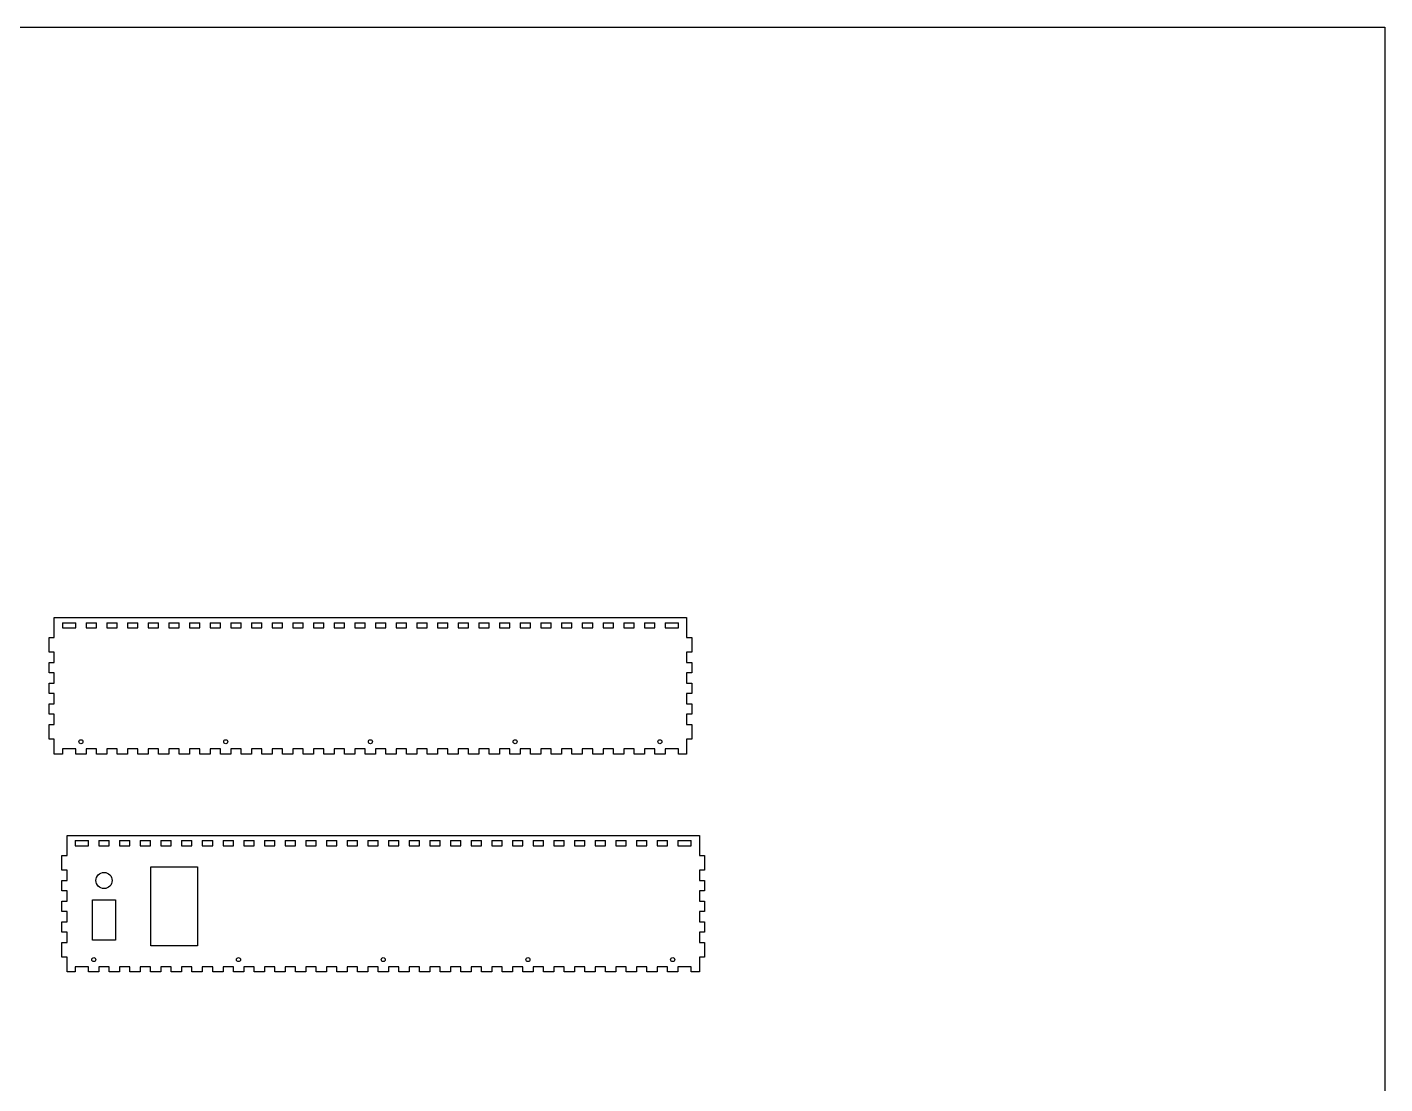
# Model space of a CAD drawing. Extents: x -1244 to 2756, y -1638 to 1362.
# Drawn here: x 1180 to 2756, y 135 to 1362 of the extents above; entities that cross this region are included whole.
import ezdxf

# ---------------------------------------------------------------- set-up
doc = ezdxf.new("R2010")
doc.units = 0
doc.layers.add('Layer_1', color=7, linetype='CONTINUOUS')

msp = doc.modelspace()

# ---------------------------------------------------------------- linework, layer by layer
at = {"layer": 'Layer_1', "color": 7}
for points in [[(-1243.962375, 1361.514875), (2755.780253, 1361.514875), (2755.780253, -1638.227609), (-1243.962375, -1638.227609), (-1243.962375, 1361.514875)], [(1244.50729, 532.241671), (1244.50729, 532.241671)], [(1412.507377, 532.241671), (1412.507377, 532.241671)], [(1580.507578, 532.241671), (1580.507578, 532.241671)], [(1748.507665, 532.241671), (1748.507665, 532.241671)], [(1916.507752, 532.241671), (1916.507752, 532.241671)], [(1323.339577, 386.893527), (1377.339582, 386.893527), (1377.339582, 295.393532), (1323.339577, 295.393532), (1323.339577, 386.893527)], [(1278.331962, 371.134639), (1278.331962, 371.134639)], [(1255.598962, 348.506749), (1282.307598, 348.506749), (1282.307598, 301.798092), (1255.598962, 301.798092), (1255.598962, 348.506749)], [(1259.38376, 279.340876), (1259.38376, 279.340876)], [(1427.383847, 279.340876), (1427.383847, 279.340876)], [(1595.384047, 279.340876), (1595.384047, 279.340876)], [(1763.384134, 279.340876), (1763.384134, 279.340876)], [(1931.384363, 279.340876), (1931.384363, 279.340876)]]:
    msp.add_lwpolyline(points, close=True, dxfattribs=at)
for points in [[(1945.204418, 670.307892), (1945.204418, 653.207878), (1951.204434, 653.207878), (1951.204434, 636.107865), (1945.204418, 636.107865), (1945.204418, 624.10786), (1951.204434, 624.10786), (1951.204434, 612.107856), (1945.204418, 612.107856), (1945.204418, 600.107824), (1951.204434, 600.107824), (1951.204434, 588.10782), (1945.204418, 588.10782), (1945.204418, 576.10781), (1951.204434, 576.10781), (1951.204434, 564.107805), (1945.204418, 564.107805), (1945.204418, 552.107801), (1951.204434, 552.107801), (1951.204434, 535.007787), (1945.204418, 535.007787), (1945.204418, 517.907774), (1935.689409, 517.907774), (1935.689409, 523.907762), (1920.174383, 523.907762), (1920.174383, 517.907774), (1908.174379, 517.907774), (1908.174379, 523.907762), (1896.174375, 523.907762), (1896.174375, 517.907774), (1884.174371, 517.907774), (1884.174371, 523.907762), (1872.174366, 523.907762), (1872.174366, 517.907774), (1860.174334, 517.907774), (1860.174334, 523.907762), (1848.17433, 523.907762), (1848.17433, 517.907774), (1836.174326, 517.907774), (1836.174326, 523.907762), (1824.174321, 523.907762), (1824.174321, 517.907774), (1812.174317, 517.907774), (1812.174317, 523.907762), (1800.174285, 523.907762), (1800.174285, 517.907774), (1788.17428, 517.907774), (1788.17428, 523.907762), (1776.174276, 523.907762), (1776.174276, 517.907774), (1764.174272, 517.907774), (1764.174272, 523.907762), (1752.174268, 523.907762), (1752.174268, 517.907774), (1740.174235, 517.907774), (1740.174235, 523.907762), (1728.174231, 523.907762), (1728.174231, 517.907774), (1716.174227, 517.907774), (1716.174227, 523.907762), (1704.174223, 523.907762), (1704.174223, 517.907774), (1692.174218, 517.907774), (1692.174218, 523.907762), (1680.174186, 523.907762), (1680.174186, 517.907774), (1668.174182, 517.907774), (1668.174182, 523.907762), (1656.174178, 523.907762), (1656.174178, 517.907774), (1644.174173, 517.907774), (1644.174173, 523.907762), (1632.174169, 523.907762), (1632.174169, 517.907774), (1620.174137, 517.907774), (1620.174137, 523.907762), (1608.174132, 523.907762), (1608.174132, 517.907774), (1596.174128, 517.907774), (1596.174128, 523.907762), (1584.174124, 523.907762), (1584.174124, 517.907774), (1572.17412, 517.907774), (1572.17412, 523.907762), (1560.174087, 523.907762), (1560.174087, 517.907774), (1548.174083, 517.907774), (1548.174083, 523.907762), (1536.174079, 523.907762), (1536.174079, 517.907774), (1524.174075, 517.907774), (1524.174075, 523.907762), (1512.17407, 523.907762), (1512.17407, 517.907774), (1500.174038, 517.907774), (1500.174038, 523.907762), (1488.174034, 523.907762), (1488.174034, 517.907774), (1476.17403, 517.907774), (1476.17403, 523.907762), (1464.174025, 523.907762), (1464.174025, 517.907774), (1452.174021, 517.907774), (1452.174021, 523.907762), (1440.173989, 523.907762), (1440.173989, 517.907774), (1428.173984, 517.907774), (1428.173984, 523.907762), (1416.17398, 523.907762), (1416.17398, 517.907774), (1404.173976, 517.907774), (1404.173976, 523.907762), (1392.173972, 523.907762), (1392.173972, 517.907774), (1380.173939, 517.907774), (1380.173939, 523.907762), (1368.173935, 523.907762), (1368.173935, 517.907774), (1356.173931, 517.907774), (1356.173931, 523.907762), (1344.173927, 523.907762), (1344.173927, 517.907774), (1332.173922, 517.907774), (1332.173922, 523.907762), (1320.17389, 523.907762), (1320.17389, 517.907774), (1308.173886, 517.907774), (1308.173886, 523.907762), (1296.173882, 523.907762), (1296.173882, 517.907774), (1284.173877, 517.907774), (1284.173877, 523.907762), (1272.173873, 523.907762), (1272.173873, 517.907774), (1260.173841, 517.907774), (1260.173841, 523.907762), (1248.173836, 523.907762), (1248.173836, 517.907774), (1236.173832, 517.907774), (1236.173832, 523.907762), (1220.658807, 523.907762), (1220.658807, 517.907774), (1211.143797, 517.907774), (1211.143797, 535.007787), (1205.143809, 535.007787), (1205.143809, 552.107801), (1211.143797, 552.107801), (1211.143797, 564.107805), (1205.143809, 564.107805), (1205.143809, 576.10781), (1211.143797, 576.10781), (1211.143797, 588.10782), (1205.143809, 588.10782), (1205.143809, 600.107824), (1211.143797, 600.107824), (1211.143797, 612.107856), (1205.143809, 612.107856), (1205.143809, 624.10786), (1211.143797, 624.10786), (1211.143797, 636.107865), (1205.143809, 636.107865), (1205.143809, 653.207878), (1211.143797, 653.207878), (1211.143797, 670.307892)], [(1211.144051, 670.307892), (1211.144051, 676.307852), (1945.20439, 676.307852), (1945.20439, 670.307864)], [(1220.658807, 670.307892), (1220.658807, 664.307876), (1236.173832, 664.307876), (1236.173832, 670.307892)], [(1220.658807, 670.307892), (1236.173832, 670.307892)], [(1248.173836, 670.307892), (1248.173836, 664.307876), (1260.173841, 664.307876), (1260.173841, 670.307892)], [(1248.173836, 670.307892), (1260.173841, 670.307892)], [(1272.173873, 670.307892), (1272.173873, 664.307876), (1284.173877, 664.307876), (1284.173877, 670.307892)], [(1272.173873, 670.307892), (1284.173877, 670.307892)], [(1296.173882, 670.307892), (1296.173882, 664.307876), (1308.173886, 664.307876), (1308.173886, 670.307892)], [(1296.173882, 670.307892), (1308.173886, 670.307892)], [(1320.17389, 670.307892), (1320.17389, 664.307876), (1332.173922, 664.307876), (1332.173922, 670.307892)], [(1320.17389, 670.307892), (1332.173922, 670.307892)], [(1344.173927, 670.307892), (1344.173927, 664.307876), (1356.173931, 664.307876), (1356.173931, 670.307892)], [(1344.173927, 670.307892), (1356.173931, 670.307892)], [(1368.173935, 670.307892), (1368.173935, 664.307876), (1380.173939, 664.307876), (1380.173939, 670.307892)], [(1368.173935, 670.307892), (1380.173939, 670.307892)], [(1392.173972, 670.307892), (1392.173972, 664.307876), (1404.173976, 664.307876), (1404.173976, 670.307892)], [(1392.173972, 670.307892), (1404.173976, 670.307892)], [(1416.17398, 670.307892), (1416.17398, 664.307876), (1428.173984, 664.307876), (1428.173984, 670.307892)], [(1416.17398, 670.307892), (1428.173984, 670.307892)], [(1440.173989, 670.307892), (1440.173989, 664.307876), (1452.174021, 664.307876), (1452.174021, 670.307892)], [(1440.173989, 670.307892), (1452.174021, 670.307892)], [(1464.174025, 670.307892), (1464.174025, 664.307876), (1476.17403, 664.307876), (1476.17403, 670.307892)], [(1464.174025, 670.307892), (1476.17403, 670.307892)], [(1488.174034, 670.307892), (1488.174034, 664.307876), (1500.174038, 664.307876), (1500.174038, 670.307892)], [(1488.174034, 670.307892), (1500.174038, 670.307892)], [(1512.17407, 670.307892), (1512.17407, 664.307876), (1524.174075, 664.307876), (1524.174075, 670.307892)], [(1512.17407, 670.307892), (1524.174075, 670.307892)], [(1536.174079, 670.307892), (1536.174079, 664.307876), (1548.174083, 664.307876), (1548.174083, 670.307892)], [(1536.174079, 670.307892), (1548.174083, 670.307892)], [(1560.174087, 670.307892), (1560.174087, 664.307876), (1572.17412, 664.307876), (1572.17412, 670.307892)], [(1560.174087, 670.307892), (1572.17412, 670.307892)], [(1584.174124, 670.307892), (1584.174124, 664.307876), (1596.174128, 664.307876), (1596.174128, 670.307892)], [(1584.174124, 670.307892), (1596.174128, 670.307892)], [(1608.174132, 670.307892), (1608.174132, 664.307876), (1620.174137, 664.307876), (1620.174137, 670.307892)], [(1608.174132, 670.307892), (1620.174137, 670.307892)], [(1632.174169, 670.307892), (1632.174169, 664.307876), (1644.174173, 664.307876), (1644.174173, 670.307892)], [(1632.174169, 670.307892), (1644.174173, 670.307892)], [(1656.174178, 670.307892), (1656.174178, 664.307876), (1668.174182, 664.307876), (1668.174182, 670.307892)], [(1656.174178, 670.307892), (1668.174182, 670.307892)], [(1680.174186, 670.307892), (1680.174186, 664.307876), (1692.174218, 664.307876), (1692.174218, 670.307892)], [(1680.174186, 670.307892), (1692.174218, 670.307892)], [(1704.174223, 670.307892), (1704.174223, 664.307876), (1716.174227, 664.307876), (1716.174227, 670.307892)], [(1704.174223, 670.307892), (1716.174227, 670.307892)], [(1728.174231, 670.307892), (1728.174231, 664.307876), (1740.174235, 664.307876), (1740.174235, 670.307892)], [(1728.174231, 670.307892), (1740.174235, 670.307892)], [(1752.174268, 670.307892), (1752.174268, 664.307876), (1764.174272, 664.307876), (1764.174272, 670.307892)], [(1752.174268, 670.307892), (1764.174272, 670.307892)], [(1776.174276, 670.307892), (1776.174276, 664.307876), (1788.17428, 664.307876), (1788.17428, 670.307892)], [(1776.174276, 670.307892), (1788.17428, 670.307892)], [(1800.174285, 670.307892), (1800.174285, 664.307876), (1812.174317, 664.307876), (1812.174317, 670.307892)], [(1800.174285, 670.307892), (1812.174317, 670.307892)], [(1824.174321, 670.307892), (1824.174321, 664.307876), (1836.174326, 664.307876), (1836.174326, 670.307892)], [(1824.174321, 670.307892), (1836.174326, 670.307892)], [(1848.17433, 670.307892), (1848.17433, 664.307876), (1860.174334, 664.307876), (1860.174334, 670.307892)], [(1848.17433, 670.307892), (1860.174334, 670.307892)], [(1872.174366, 670.307892), (1872.174366, 664.307876), (1884.174371, 664.307876), (1884.174371, 670.307892)], [(1872.174366, 670.307892), (1884.174371, 670.307892)], [(1896.174375, 670.307892), (1896.174375, 664.307876), (1908.174379, 664.307876), (1908.174379, 670.307892)], [(1896.174375, 670.307892), (1908.174379, 670.307892)], [(1920.174383, 670.307892), (1920.174383, 664.307876), (1935.689409, 664.307876), (1935.689409, 670.307892)], [(1920.174383, 670.307892), (1935.689409, 670.307892)], [(1960.080944, 417.407086), (1960.080944, 400.307072), (1966.08096, 400.307072), (1966.08096, 383.207058), (1960.080944, 383.207058), (1960.080944, 371.207054), (1966.08096, 371.207054), (1966.08096, 359.20705), (1960.080944, 359.20705), (1960.080944, 347.207017), (1966.08096, 347.207017), (1966.08096, 335.207013), (1960.080944, 335.207013), (1960.080944, 323.207009), (1966.08096, 323.207009), (1966.08096, 311.207005), (1960.080944, 311.207005), (1960.080944, 299.207001), (1966.08096, 299.207001), (1966.08096, 282.106987), (1960.080944, 282.106987), (1960.080944, 265.006973), (1950.565935, 265.006973), (1950.565935, 271.006961), (1935.050909, 271.006961), (1935.050909, 265.006973), (1923.050905, 265.006973), (1923.050905, 271.006961), (1911.050901, 271.006961), (1911.050901, 265.006973), (1899.050897, 265.006973), (1899.050897, 271.006961), (1887.050892, 271.006961), (1887.050892, 265.006973), (1875.05086, 265.006973), (1875.05086, 271.006961), (1863.050856, 271.006961), (1863.050856, 265.006973), (1851.050852, 265.006973), (1851.050852, 271.006961), (1839.050847, 271.006961), (1839.050847, 265.006973), (1827.050843, 265.006973), (1827.050843, 271.006961), (1815.050811, 271.006961), (1815.050811, 265.006973), (1803.050806, 265.006973), (1803.050806, 271.006961), (1791.050802, 271.006961), (1791.050802, 265.006973), (1779.050798, 265.006973), (1779.050798, 271.006961), (1767.050794, 271.006961), (1767.050794, 265.006973), (1755.050761, 265.006973), (1755.050761, 271.006961), (1743.050757, 271.006961), (1743.050757, 265.006973), (1731.050753, 265.006973), (1731.050753, 271.006961), (1719.050749, 271.006961), (1719.050749, 265.006973), (1707.050744, 265.006973), (1707.050744, 271.006961), (1695.050712, 271.006961), (1695.050712, 265.006973), (1683.050708, 265.006973), (1683.050708, 271.006961), (1671.050704, 271.006961), (1671.050704, 265.006973), (1659.050699, 265.006973), (1659.050699, 271.006961), (1647.050695, 271.006961), (1647.050695, 265.006973), (1635.050663, 265.006973), (1635.050663, 271.006961), (1623.050658, 271.006961), (1623.050658, 265.006973), (1611.050654, 265.006973), (1611.050654, 271.006961), (1599.05065, 271.006961), (1599.05065, 265.006973), (1587.050646, 265.006973), (1587.050646, 271.006961), (1575.050613, 271.006961), (1575.050613, 265.006973), (1563.050609, 265.006973), (1563.050609, 271.006961), (1551.050605, 271.006961), (1551.050605, 265.006973), (1539.050601, 265.006973), (1539.050601, 271.006961), (1527.050596, 271.006961), (1527.050596, 265.006973), (1515.050564, 265.006973), (1515.050564, 271.006961), (1503.05056, 271.006961), (1503.05056, 265.006973), (1491.050556, 265.006973), (1491.050556, 271.006961), (1479.050551, 271.006961), (1479.050551, 265.006973), (1467.050547, 265.006973), (1467.050547, 271.006961), (1455.050515, 271.006961), (1455.050515, 265.006973), (1443.05051, 265.006973), (1443.05051, 271.006961), (1431.050506, 271.006961), (1431.050506, 265.006973), (1419.050502, 265.006973), (1419.050502, 271.006961), (1407.050498, 271.006961), (1407.050498, 265.006973), (1395.050465, 265.006973), (1395.050465, 271.006961), (1383.050461, 271.006961), (1383.050461, 265.006973), (1371.050457, 265.006973), (1371.050457, 271.006961), (1359.050453, 271.006961), (1359.050453, 265.006973), (1347.050448, 265.006973), (1347.050448, 271.006961), (1335.050416, 271.006961), (1335.050416, 265.006973), (1323.050412, 265.006973), (1323.050412, 271.006961), (1311.050408, 271.006961), (1311.050408, 265.006973), (1299.050403, 265.006973), (1299.050403, 271.006961), (1287.050399, 271.006961), (1287.050399, 265.006973), (1275.050367, 265.006973), (1275.050367, 271.006961), (1263.050362, 271.006961), (1263.050362, 265.006973), (1251.050358, 265.006973), (1251.050358, 271.006961), (1235.535333, 271.006961), (1235.535333, 265.006973), (1226.020323, 265.006973), (1226.020323, 282.106987), (1220.020335, 282.106987), (1220.020335, 299.207001), (1226.020323, 299.207001), (1226.020323, 311.207005), (1220.020335, 311.207005), (1220.020335, 323.207009), (1226.020323, 323.207009), (1226.020323, 335.207013), (1220.020335, 335.207013), (1220.020335, 347.207017), (1226.020323, 347.207017), (1226.020323, 359.20705), (1220.020335, 359.20705), (1220.020335, 371.207054), (1226.020323, 371.207054), (1226.020323, 383.207058), (1220.020335, 383.207058), (1220.020335, 400.307072), (1226.020323, 400.307072), (1226.020323, 417.407086)], [(1226.020577, 417.407086), (1226.020577, 423.407043), (1960.080916, 423.407043), (1960.080916, 417.407043)], [(1235.535333, 417.407086), (1235.535333, 411.407081), (1251.050358, 411.407081), (1251.050358, 417.407086)], [(1235.535333, 417.407086), (1251.050358, 417.407086)], [(1263.050362, 417.407086), (1263.050362, 411.407081), (1275.050367, 411.407081), (1275.050367, 417.407086)], [(1263.050362, 417.407086), (1275.050367, 417.407086)], [(1287.050399, 417.407086), (1287.050399, 411.407081), (1299.050403, 411.407081), (1299.050403, 417.407086)], [(1287.050399, 417.407086), (1299.050403, 417.407086)], [(1311.050408, 417.407086), (1311.050408, 411.407081), (1323.050412, 411.407081), (1323.050412, 417.407086)], [(1311.050408, 417.407086), (1323.050412, 417.407086)], [(1335.050416, 417.407086), (1335.050416, 411.407081), (1347.050448, 411.407081), (1347.050448, 417.407086)], [(1335.050416, 417.407086), (1347.050448, 417.407086)], [(1359.050453, 417.407086), (1359.050453, 411.407081), (1371.050457, 411.407081), (1371.050457, 417.407086)], [(1359.050453, 417.407086), (1371.050457, 417.407086)], [(1383.050461, 417.407086), (1383.050461, 411.407081), (1395.050465, 411.407081), (1395.050465, 417.407086)], [(1383.050461, 417.407086), (1395.050465, 417.407086)], [(1407.050498, 417.407086), (1407.050498, 411.407081), (1419.050502, 411.407081), (1419.050502, 417.407086)], [(1407.050498, 417.407086), (1419.050502, 417.407086)], [(1431.050506, 417.407086), (1431.050506, 411.407081), (1443.05051, 411.407081), (1443.05051, 417.407086)], [(1431.050506, 417.407086), (1443.05051, 417.407086)], [(1455.050515, 417.407086), (1455.050515, 411.407081), (1467.050547, 411.407081), (1467.050547, 417.407086)], [(1455.050515, 417.407086), (1467.050547, 417.407086)], [(1479.050551, 417.407086), (1479.050551, 411.407081), (1491.050556, 411.407081), (1491.050556, 417.407086)], [(1479.050551, 417.407086), (1491.050556, 417.407086)], [(1503.05056, 417.407086), (1503.05056, 411.407081), (1515.050564, 411.407081), (1515.050564, 417.407086)], [(1503.05056, 417.407086), (1515.050564, 417.407086)], [(1527.050596, 417.407086), (1527.050596, 411.407081), (1539.050601, 411.407081), (1539.050601, 417.407086)], [(1527.050596, 417.407086), (1539.050601, 417.407086)], [(1551.050605, 417.407086), (1551.050605, 411.407081), (1563.050609, 411.407081), (1563.050609, 417.407086)], [(1551.050605, 417.407086), (1563.050609, 417.407086)], [(1575.050613, 417.407086), (1575.050613, 411.407081), (1587.050646, 411.407081), (1587.050646, 417.407086)], [(1575.050613, 417.407086), (1587.050646, 417.407086)], [(1599.05065, 417.407086), (1599.05065, 411.407081), (1611.050654, 411.407081), (1611.050654, 417.407086)], [(1599.05065, 417.407086), (1611.050654, 417.407086)], [(1623.050658, 417.407086), (1623.050658, 411.407081), (1635.050663, 411.407081), (1635.050663, 417.407086)], [(1623.050658, 417.407086), (1635.050663, 417.407086)], [(1647.050695, 417.407086), (1647.050695, 411.407081), (1659.050699, 411.407081), (1659.050699, 417.407086)], [(1647.050695, 417.407086), (1659.050699, 417.407086)], [(1671.050704, 417.407086), (1671.050704, 411.407081), (1683.050708, 411.407081), (1683.050708, 417.407086)], [(1671.050704, 417.407086), (1683.050708, 417.407086)], [(1695.050712, 417.407086), (1695.050712, 411.407081), (1707.050744, 411.407081), (1707.050744, 417.407086)], [(1695.050712, 417.407086), (1707.050744, 417.407086)], [(1719.050749, 417.407086), (1719.050749, 411.407081), (1731.050753, 411.407081), (1731.050753, 417.407086)], [(1719.050749, 417.407086), (1731.050753, 417.407086)], [(1743.050757, 417.407086), (1743.050757, 411.407081), (1755.050761, 411.407081), (1755.050761, 417.407086)], [(1743.050757, 417.407086), (1755.050761, 417.407086)], [(1767.050794, 417.407086), (1767.050794, 411.407081), (1779.050798, 411.407081), (1779.050798, 417.407086)], [(1767.050794, 417.407086), (1779.050798, 417.407086)], [(1791.050802, 417.407086), (1791.050802, 411.407081), (1803.050806, 411.407081), (1803.050806, 417.407086)], [(1791.050802, 417.407086), (1803.050806, 417.407086)], [(1815.050811, 417.407086), (1815.050811, 411.407081), (1827.050843, 411.407081), (1827.050843, 417.407086)], [(1815.050811, 417.407086), (1827.050843, 417.407086)], [(1839.050847, 417.407086), (1839.050847, 411.407081), (1851.050852, 411.407081), (1851.050852, 417.407086)], [(1839.050847, 417.407086), (1851.050852, 417.407086)], [(1863.050856, 417.407086), (1863.050856, 411.407081), (1875.05086, 411.407081), (1875.05086, 417.407086)], [(1863.050856, 417.407086), (1875.05086, 417.407086)], [(1887.050892, 417.407086), (1887.050892, 411.407081), (1899.050897, 411.407081), (1899.050897, 417.407086)], [(1887.050892, 417.407086), (1899.050897, 417.407086)], [(1911.050901, 417.407086), (1911.050901, 411.407081), (1923.050905, 411.407081), (1923.050905, 417.407086)], [(1911.050901, 417.407086), (1923.050905, 417.407086)], [(1935.050909, 417.407086), (1935.050909, 411.407081), (1950.565935, 411.407081), (1950.565935, 417.407086)], [(1935.050909, 417.407086), (1950.565935, 417.407086)]]:
    msp.add_lwpolyline(points, dxfattribs=at)
for points in [[(1239.840379, 532.241671), (1239.840379, 533.530397), (1240.885094, 534.575119), (1242.17382, 534.575127)], [(1242.17382, 529.908215), (1240.885094, 529.908223), (1239.840379, 530.952945), (1239.840379, 532.241671)], [(1242.17382, 534.575127), (1242.792694, 534.57513), (1243.386221, 534.329286), (1243.823831, 533.891678)], [(1243.823831, 530.591664), (1243.386221, 530.154056), (1242.792694, 529.908212), (1242.17382, 529.908215)], [(1243.823831, 533.891678), (1244.261442, 533.45407), (1244.50729, 532.860544), (1244.50729, 532.241671)], [(1244.50729, 532.241671), (1244.50729, 531.622798), (1244.261442, 531.029272), (1243.823831, 530.591664)], [(1407.840438, 532.241671), (1407.840438, 532.860544), (1408.086285, 533.45407), (1408.523896, 533.891678)], [(1408.523896, 530.591664), (1408.086285, 531.029272), (1407.840438, 531.622798), (1407.840438, 532.241671)], [(1408.523896, 533.891678), (1408.961507, 534.329286), (1409.555034, 534.57513), (1410.173908, 534.575127)], [(1410.173908, 529.908215), (1409.555034, 529.908212), (1408.961507, 530.154056), (1408.523896, 530.591664)], [(1410.173908, 534.575127), (1410.792781, 534.57513), (1411.386308, 534.329286), (1411.823919, 533.891678)], [(1411.823919, 530.591664), (1411.386308, 530.154056), (1410.792781, 529.908212), (1410.173908, 529.908215)], [(1411.823919, 533.891678), (1412.26153, 533.45407), (1412.507377, 532.860544), (1412.507377, 532.241671)], [(1412.507377, 532.241671), (1412.507377, 531.622798), (1412.26153, 531.029272), (1411.823919, 530.591664)], [(1575.840666, 532.241671), (1575.840666, 532.860544), (1576.086514, 533.45407), (1576.524125, 533.891678)], [(1576.524125, 530.591664), (1576.086514, 531.029272), (1575.840666, 531.622798), (1575.840666, 532.241671)], [(1576.524125, 533.891678), (1576.961736, 534.329286), (1577.555263, 534.57513), (1578.174136, 534.575127)], [(1578.174136, 529.908215), (1577.555263, 529.908212), (1576.961736, 530.154056), (1576.524125, 530.591664)], [(1578.174136, 534.575127), (1579.462862, 534.575119), (1580.507577, 533.530397), (1580.507578, 532.241671)], [(1580.507578, 532.241671), (1580.507577, 530.952945), (1579.462862, 529.908223), (1578.174136, 529.908215)], [(1743.840754, 532.241671), (1743.840754, 533.530397), (1744.885469, 534.575119), (1746.174195, 534.575127)], [(1746.174195, 529.908215), (1744.885469, 529.908223), (1743.840754, 530.952945), (1743.840754, 532.241671)], [(1746.174195, 534.575127), (1746.793068, 534.57513), (1747.386596, 534.329286), (1747.824206, 533.891678)], [(1747.824206, 530.591664), (1747.386596, 530.154056), (1746.793068, 529.908212), (1746.174195, 529.908215)], [(1747.824206, 533.891678), (1748.261817, 533.45407), (1748.507665, 532.860544), (1748.507665, 532.241671)], [(1748.507665, 532.241671), (1748.507665, 531.622798), (1748.261817, 531.029272), (1747.824206, 530.591664)], [(1911.840841, 532.241671), (1911.840841, 533.530397), (1912.885556, 534.575119), (1914.174282, 534.575127)], [(1914.174282, 529.908215), (1912.885556, 529.908223), (1911.840841, 530.952945), (1911.840841, 532.241671)], [(1914.174282, 534.575127), (1914.793156, 534.57513), (1915.386683, 534.329286), (1915.824294, 533.891678)], [(1915.824294, 530.591664), (1915.386683, 530.154056), (1914.793156, 529.908212), (1914.174282, 529.908215)], [(1915.824294, 533.891678), (1916.261905, 533.45407), (1916.507752, 532.860544), (1916.507752, 532.241671)], [(1916.507752, 532.241671), (1916.507752, 531.622798), (1916.261905, 531.029272), (1915.824294, 530.591664)], [(1259.574514, 371.134639), (1259.574514, 376.314366), (1263.77351, 380.513366), (1268.953238, 380.513371)], [(1268.953238, 380.513371), (1274.132965, 380.513366), (1278.331962, 376.314366), (1278.331962, 371.134639)], [(1268.953238, 361.755906), (1263.77351, 361.755911), (1259.574514, 365.954911), (1259.574514, 371.134639)], [(1278.331962, 371.134639), (1278.331962, 365.954911), (1274.132965, 361.755911), (1268.953238, 361.755906)], [(1254.716848, 279.340876), (1254.716849, 280.629603), (1255.761563, 281.674324), (1257.05029, 281.674332)], [(1257.05029, 277.007421), (1255.761563, 277.007429), (1254.716849, 278.05215), (1254.716848, 279.340876)], [(1257.05029, 281.674332), (1257.669163, 281.674336), (1258.26269, 281.428492), (1258.700301, 280.990883)], [(1258.700301, 277.690869), (1258.26269, 277.253261), (1257.669163, 277.007417), (1257.05029, 277.007421)], [(1258.700301, 280.990883), (1259.137912, 280.553275), (1259.383759, 279.95975), (1259.38376, 279.340876)], [(1259.38376, 279.340876), (1259.383759, 278.722003), (1259.137912, 278.128477), (1258.700301, 277.690869)], [(1422.716936, 279.340876), (1422.716936, 280.629603), (1423.761651, 281.674324), (1425.050377, 281.674332)], [(1425.050377, 277.007421), (1423.761651, 277.007429), (1422.716936, 278.05215), (1422.716936, 279.340876)], [(1425.050377, 281.674332), (1425.66925, 281.674336), (1426.262778, 281.428492), (1426.700388, 280.990883)], [(1426.700388, 277.690869), (1426.262778, 277.253261), (1425.66925, 277.007417), (1425.050377, 277.007421)], [(1426.700388, 280.990883), (1427.137999, 280.553275), (1427.383847, 279.95975), (1427.383847, 279.340876)], [(1427.383847, 279.340876), (1427.383847, 278.722003), (1427.137999, 278.128477), (1426.700388, 277.690869)], [(1590.717136, 279.340876), (1590.717136, 279.95975), (1590.962983, 280.553275), (1591.400594, 280.990883)], [(1591.400594, 277.690869), (1590.962983, 278.128477), (1590.717136, 278.722003), (1590.717136, 279.340876)], [(1591.400594, 280.990883), (1591.838205, 281.428492), (1592.431732, 281.674336), (1593.050606, 281.674332)], [(1593.050606, 277.007421), (1592.431732, 277.007417), (1591.838205, 277.253261), (1591.400594, 277.690869)], [(1593.050606, 281.674332), (1594.339332, 281.674324), (1595.384047, 280.629603), (1595.384047, 279.340876)], [(1595.384047, 279.340876), (1595.384047, 278.05215), (1594.339332, 277.007429), (1593.050606, 277.007421)], [(1758.717223, 279.340876), (1758.717223, 279.95975), (1758.963071, 280.553275), (1759.400682, 280.990883)], [(1759.400682, 277.690869), (1758.963071, 278.128477), (1758.717223, 278.722003), (1758.717223, 279.340876)], [(1759.400682, 280.990883), (1759.838292, 281.428492), (1760.43182, 281.674336), (1761.050693, 281.674332)], [(1761.050693, 277.007421), (1760.43182, 277.007417), (1759.838292, 277.253261), (1759.400682, 277.690869)], [(1761.050693, 281.674332), (1762.339419, 281.674324), (1763.384134, 280.629603), (1763.384134, 279.340876)], [(1763.384134, 279.340876), (1763.384134, 278.05215), (1762.339419, 277.007429), (1761.050693, 277.007421)], [(1926.717452, 279.340876), (1926.717452, 280.629603), (1927.762167, 281.674324), (1929.050893, 281.674332)], [(1929.050893, 277.007421), (1927.762167, 277.007429), (1926.717452, 278.05215), (1926.717452, 279.340876)], [(1929.050893, 281.674332), (1929.669766, 281.674336), (1930.263294, 281.428492), (1930.700904, 280.990883)], [(1930.700904, 277.690869), (1930.263294, 277.253261), (1929.669766, 277.007417), (1929.050893, 277.007421)], [(1930.700904, 280.990883), (1931.138515, 280.553275), (1931.384363, 279.95975), (1931.384363, 279.340876)], [(1931.384363, 279.340876), (1931.384363, 278.722003), (1931.138515, 278.128477), (1930.700904, 277.690869)]]:
    msp.add_open_spline(points, degree=3, dxfattribs=at)

doc.saveas('drawing.dxf')
